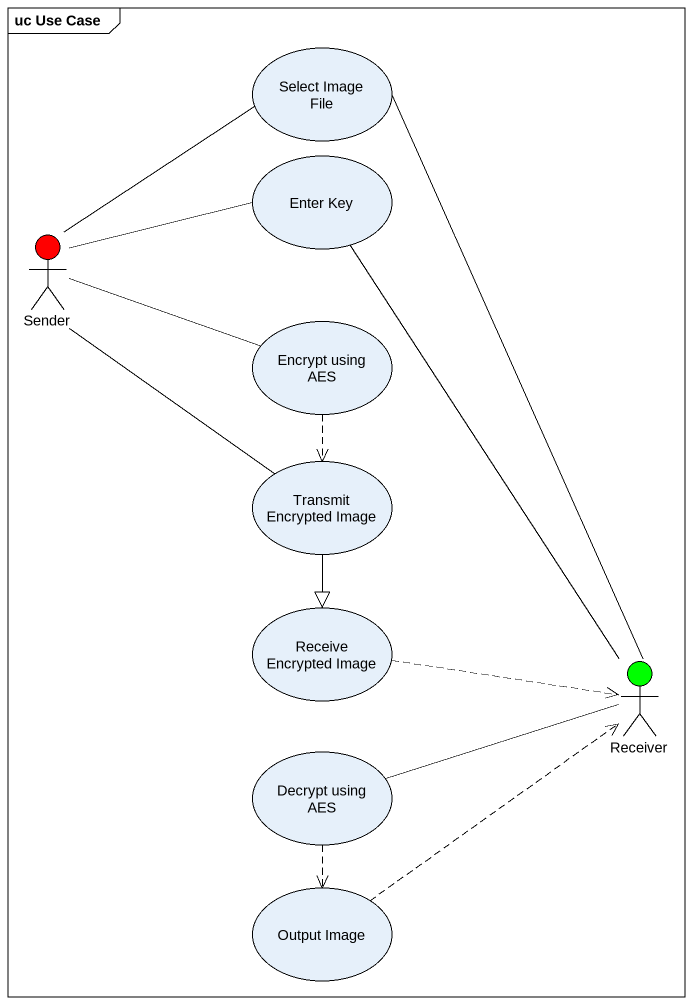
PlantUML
@startuml
mainframe uc Use Case
usecase "Select Image File" as Select_Image_File
usecase "Enter Key" as Enter_Key
actor Sender #FF0000
usecase "Encrypt using AES" as Encrypt_using_AES
usecase "Transmit Encrypted Image" as Transmit_Encrypted_Image
usecase "Receive Encrypted Image" as Receive_Encrypted_Image
actor Receiver #00FF00
usecase "Decrypt using AES" as Decrypt_using_AES
usecase "Output Image" as Output_Image
Sender -up- Select_Image_File
Sender -right- Enter_Key
Sender -right- Encrypt_using_AES
Sender -- Transmit_Encrypted_Image
Encrypt_using_AES ..> Transmit_Encrypted_Image
Transmit_Encrypted_Image --|> Receive_Encrypted_Image
Receive_Encrypted_Image .right.> Receiver
Receiver -up- Select_Image_File
Receiver -up- Enter_Key
Receiver -left- Decrypt_using_AES
Decrypt_using_AES ..> Output_Image
Output_Image .up.> Receiver
@enduml
